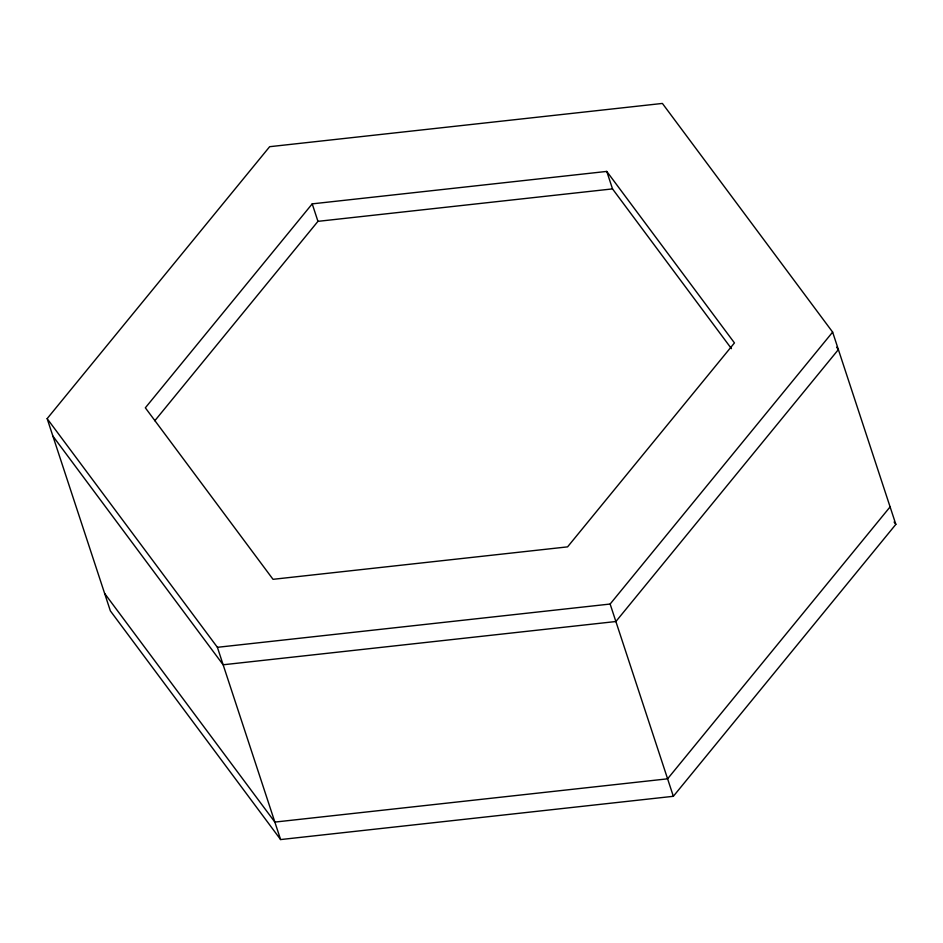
<?xml version="1.0" encoding="UTF-8"?>
<svg xmlns="http://www.w3.org/2000/svg" width="943" height="943" viewBox="0 0 943 943"><rect width="100%" height="100%" fill="white"/><g stroke="black" fill="none" stroke-linecap="round" stroke-linejoin="round"><path stroke-width="1.41" d="M47.15 418.633L269.651 146.695L662.399 103.435L832.634 332.113L895.85 524.367L673.349 796.305L280.601 839.565L110.366 610.887L47.15 418.633L217.397 647.311L280.601 839.565M312.216 203.865L145.34 407.812L273.022 579.32L567.58 546.869L734.456 342.922L606.773 171.414L312.216 203.865L317.956 221.346L154.817 420.743M217.397 647.311L610.133 604.039L832.634 332.113M890.098 506.886L667.597 778.824L274.861 822.084L104.614 593.418M317.956 221.346L612.514 188.895L731.45 348.651M836.63 347.224L838.386 349.582L615.885 621.52L223.137 664.78L52.902 436.114M894.094 522.009L895.85 524.367M606.773 171.414L612.514 188.895M610.133 604.039L673.349 796.305"/></g></svg>
